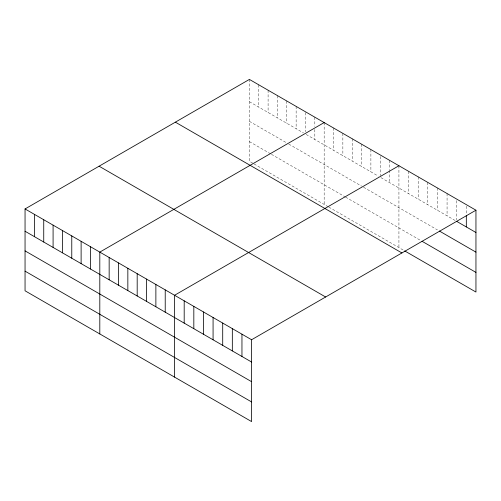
<?xml version="1.0" encoding="UTF-8"?>
<svg xmlns="http://www.w3.org/2000/svg" width="501" height="501" viewBox="0 0 501 501"><rect width="100%" height="100%" fill="white"/><g stroke="black" fill="none" stroke-linecap="round" stroke-linejoin="round"><path stroke-width="0.38" stroke-dasharray="2.5 1.88" d="M249.41 79.415L249.41 161.259L253.418 163.57M249.41 101.703L303.474 132.922M306.149 134.462L378.236 176.083M380.904 177.623L455.409 220.64M249.41 121.355L286.791 142.935M288.795 144.094L361.547 186.096M363.551 187.255L437.436 229.915M249.41 141.608L270.772 153.939M271.436 154.321L344.863 196.711M345.527 197.1L420.752 240.524M254.082 163.952L328.174 206.731M328.844 207.113L404.063 250.544M466.325 206.187L466.325 213.871M456.693 200.632L456.693 219.839M447.067 193.53L447.067 215.818M437.436 187.975L437.436 210.263M427.81 182.414L427.81 204.702M418.185 176.859L418.185 199.141M408.553 171.298L408.553 193.586M398.928 165.737L398.928 247.582M389.584 160.345L389.584 169.57M389.584 170.334L389.584 182.633M380.24 156.487L380.24 175.701M370.89 149.555L370.89 171.843M361.547 144.156L361.547 166.445M352.203 138.764L352.203 161.053M342.859 133.366L342.859 155.654M333.516 127.974L333.516 150.262M324.166 122.576L324.166 204.421M314.822 117.184L314.822 126.409M314.822 129.477L314.822 139.472M305.478 112.556L305.478 131.769M296.135 106.394L296.135 128.682M286.791 100.995L286.791 123.284M277.448 95.603L277.448 117.892M268.098 90.205L268.098 112.493M258.754 84.813L258.754 107.101"/><path stroke-width="0.75" d="M25.05 208.948L251.59 339.741L251.59 421.585L25.05 290.793L25.05 208.948L249.41 79.415L475.95 210.207L475.95 292.052L404.702 250.913M324.166 122.576L99.805 252.109L99.805 333.954M398.928 165.737L174.567 295.271L174.567 377.115M251.59 339.741L475.95 210.207M456.693 221.379L475.95 232.495M439.364 231.024L475.95 252.147M422.036 241.269L475.95 272.394M175.369 122.163L401.908 252.955M99.092 166.207L325.631 296.999M25.05 231.237L251.59 362.029M25.05 250.888L251.59 381.681M25.05 271.141L251.59 401.927M466.325 215.411L466.325 226.94M241.958 334.186L241.958 356.474M232.332 328.625L232.332 350.913M222.707 323.064L222.707 345.352M213.075 317.509L213.075 339.797M203.45 311.948L203.45 334.236M193.824 306.393L193.824 328.681M184.193 300.832L184.193 323.12M165.224 289.879L165.224 312.167M155.874 284.48L155.874 306.769M146.53 279.088L146.53 301.377M137.186 273.69L137.186 295.978M127.843 268.298L127.843 290.586M118.499 262.9L118.499 285.188M109.155 257.508L109.155 279.796M90.462 246.717L90.462 269.006M81.118 241.319L81.118 263.607M71.775 235.927L71.775 258.215M62.431 230.529L62.431 252.817M53.087 225.137L53.087 247.425M43.737 219.739L43.737 242.027M34.394 214.347L34.394 236.635"/></g></svg>
